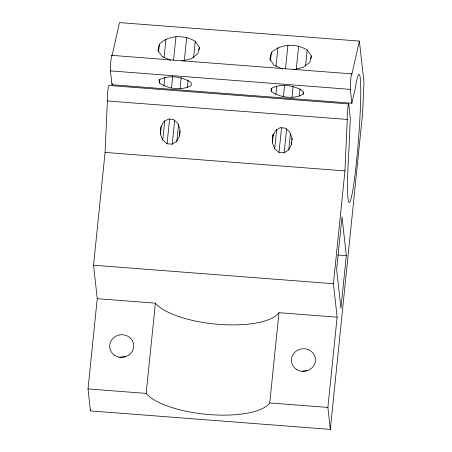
<?xml version="1.0" encoding="UTF-8"?>
<svg xmlns="http://www.w3.org/2000/svg" width="452" height="452" viewBox="0 0 452 452"><rect width="100%" height="100%" fill="white"/><g stroke="black" fill="none" stroke-linecap="round" stroke-linejoin="round"><path stroke-width="0.68" d="M330.322 429.4L327.898 407.421L337.119 317.18L333.423 283.715L344.949 170.912L347.26 119.452A8.04 0.554 -85.6 0 1 347.718 109.164A8.04 0.554 -85.6 0 1 348.797 104.412L350.323 118.271L348.961 149.346A64.308 4.413 -85.6 0 0 351.018 198.812A64.308 4.413 -85.6 0 0 360.436 106.638A64.308 4.413 -85.6 0 0 355.108 89.185L351.859 103.231L111.983 84.739L110.457 70.879A8.04 0.554 -85.6 0 1 110.915 60.585A8.04 0.554 -85.6 0 1 111.994 55.839L119.514 22.6L359.385 41.092L363.979 82.676L362.594 113.554L330.322 429.4L90.451 410.908L88.021 388.923L97.242 298.682L93.547 265.222L105.073 152.42L107.384 100.96A8.04 0.554 -85.6 0 1 107.745 91.671A8.04 0.554 -85.6 0 1 108.813 85.456L348.69 103.954M160.449 134.193L160.748 127.571L163.573 122.04L168.178 119.074L173.319 119.469L177.625 123.119L179.936 129.052L179.642 135.668L176.811 141.205L172.212 144.171L167.07 143.776L162.765 140.12L160.449 134.193L161.307 125.825M291.794 142.21L291.58 144.301L288.755 149.832L284.15 152.799L279.008 152.403L274.703 148.753L272.392 142.821L272.833 134.809M291.58 144.301L291.879 137.685L289.568 131.752L285.263 128.097L280.121 127.701L275.517 130.668L272.692 136.205M90.451 410.908L90.592 409.501M158.584 51.89L159.375 44.177C168.664 34.736 184.343 34.685 195.247 41.335L199.355 47.257L199.066 50.065M159.358 82.993L159.031 80.021C168.647 74.523 182.015 76.495 191.015 82.49L191.343 85.456C181.727 90.959 168.364 88.982 159.358 82.993L159.709 79.575M164.065 57.788L165.98 39.081M163.929 85.897L164.839 77.01M162.765 140.12L164.76 120.594M173.557 60.291L175.975 36.618M171.517 87.954L172.704 76.331M167.07 143.776L169.613 118.882M327.898 407.421L269.748 402.935A64.308 21.871 5.8 0 1 209.773 414.608A64.308 21.871 5.8 0 1 146.171 393.409L155.392 303.168L97.242 298.682M172.212 144.171L174.681 119.972M180.082 88.615L181.201 77.676M184.269 61.116L186.687 37.443M176.811 141.205L178.523 124.469M179.642 135.668L180.139 130.792M187.343 87.699L188.111 80.179M193.546 57.963L195.247 41.335M270.528 60.523L271.319 52.805C280.607 43.369 296.28 43.319 307.185 49.969L311.298 55.89L311.01 58.692M303.495 92.038L303.286 94.089C293.67 99.587 280.302 97.615 271.302 91.62L271.652 88.202M276.008 66.416L277.918 47.714M275.873 94.525L276.709 86.321M272.392 142.821L273.319 133.758M274.703 148.753L276.703 129.227M285.5 68.919L287.918 45.245M283.455 96.587L284.574 85.648M279.008 152.403L281.551 127.515M284.15 152.799L286.624 128.605M292.026 97.242L293.145 86.304M296.28 69.049L298.631 46.07M288.755 149.832L290.393 133.798M292.009 140.12L292.224 138.024M299.286 96.332L300.055 88.812M269.748 402.935L278.969 312.694L337.119 317.18M305.558 65.902L307.185 49.969M346.305 255.64L340.932 308.281L336.644 269.471L342.023 216.83L346.305 255.64L337.864 254.99M159.375 44.177L157.934 50.539L162.048 56.46L170.602 60.359M199.355 47.257L197.914 53.618L191.315 58.715L181.981 61.02M271.319 52.805L269.878 59.167L273.985 65.094L282.545 68.986M311.298 55.89L309.857 62.252L303.252 67.348L293.258 69.811M359.385 41.092L351.865 74.331A8.04 0.554 -85.6 0 0 350.792 79.083A8.04 0.554 -85.6 0 0 350.334 89.372L351.859 103.231M111.983 84.739L112.294 83.4M111.887 55.376L351.763 73.868M110.457 70.879L350.334 89.372M107.384 100.96L347.26 119.452M105.073 152.42L344.949 170.912M93.547 265.222L333.423 283.715M88.021 388.923L146.171 393.409M303.286 94.089L302.959 91.118C293.953 85.129 280.59 83.151 270.974 88.654L271.302 91.62M278.969 312.694A64.308 21.871 5.8 0 1 218.994 324.366A64.308 21.871 5.8 0 1 155.392 303.168M119.712 357.555A12.057 11.311 -6.3 0 1 125.283 356.747M302.032 371.358A12.057 11.311 -6.3 0 1 307.01 370.759M114.712 355.351A12.057 11.311 -6.3 0 0 133.702 346.972A12.057 11.311 -6.3 0 0 116.706 335.813A12.057 11.311 -6.3 0 0 114.712 355.351M296.439 369.363A12.057 11.311 -6.3 0 0 315.423 360.978A12.057 11.311 -6.3 0 0 298.433 349.825A12.057 11.311 -6.3 0 0 296.439 369.363"/></g></svg>
